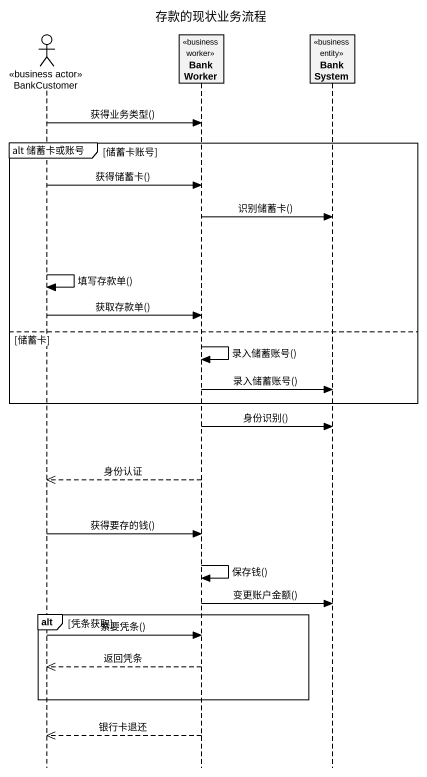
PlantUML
@startuml
title 存款的现状业务流程
hide footbox
actor BankCustomer <<business actor>>
participant "Bank Worker" as Bank_Worker <<business worker>>
participant "Bank System" as Bank_System <<business entity>>

BankCustomer -> Bank_Worker : 获得业务类型()
group alt 储蓄卡或账号 [储蓄卡账号]
  BankCustomer -> Bank_Worker : 获得储蓄卡()
  Bank_Worker -> Bank_System : 识别储蓄卡()
  BankCustomer -> BankCustomer : 填写存款单()
  BankCustomer -> Bank_Worker : 获取存款单()
else 储蓄卡
  Bank_Worker -> Bank_Worker : 录入储蓄账号()
  Bank_Worker -> Bank_System : 录入储蓄账号()
end
Bank_Worker -> Bank_System : 身份识别()
Bank_Worker -->> BankCustomer : 身份认证
BankCustomer -> Bank_Worker : 获得要存的钱()
Bank_Worker -> Bank_Worker : 保存钱()
Bank_Worker -> Bank_System : 变更账户金额()
alt 凭条获取
  BankCustomer -> Bank_Worker : 索要凭条()
  Bank_Worker -->> BankCustomer : 返回凭条
end
Bank_Worker -->> BankCustomer : 银行卡退还
@enduml
